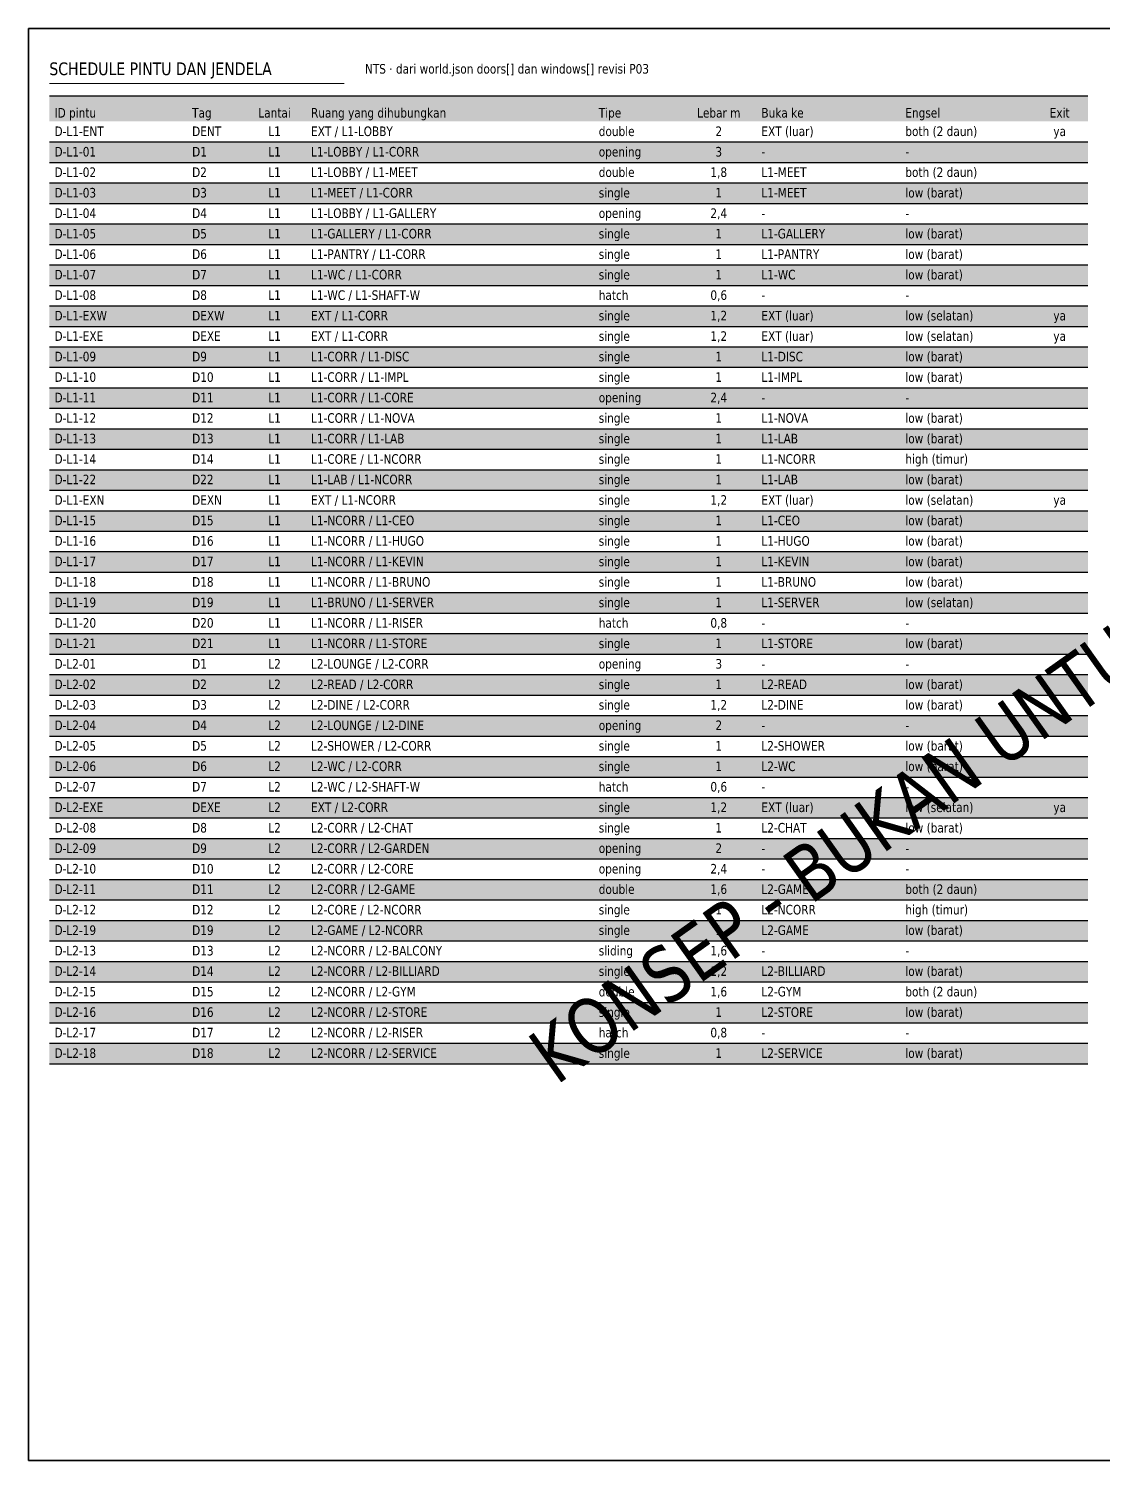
# Paper-space layout 'A-103-2' of a CAD drawing. Header units: millimetres. Extents: x 20 to 410, y 10 to 287.
# Drawn here: x 20 to 227.8, y 10 to 287 of the extents above; entities that cross this region are included whole.
import ezdxf
from ezdxf.enums import TextEntityAlignment as Align

# ---------------------------------------------------------------- set-up
doc = ezdxf.new("R2010")
doc.units = ezdxf.units.MM
for name, color, linetype, lineweight, true_color in [('A-ANNO-NOTE', 7, 'Continuous', 18, 0x22302a), ('A-ANNO-TTLB', 7, 'Continuous', 35, 0x1f4d3a), ('A-ANNO-WMRK', 7, 'Continuous', 13, 0xe8eeea)]:
    doc.layers.add(name, color=color, linetype=linetype, lineweight=lineweight, true_color=true_color)
doc.layers.add('A-ANNO-SCHD', color=7, linetype='Continuous')
doc.styles.add('KR-SANS', font='DejaVuSans.ttf', dxfattribs={"width": 0.8})

psp = doc.layouts.new('A-103-2')

# ---------------------------------------------------------------- hatches: boundary and pattern name
at = {"layer": 'A-ANNO-SCHD', "true_color": 0xdfe9e3}
h = psp.add_hatch(color=254, dxfattribs=at)
h.dxf.hatch_style = 1
h.paths.add_polyline_path([(24, 269.04), (224.81, 269.04), (224.81, 274), (24, 274)])
at = {"layer": 'A-ANNO-SCHD', "true_color": 0xf1f5f2}
h = psp.add_hatch(color=7, dxfattribs=at)
h.dxf.hatch_style = 1
h.paths.add_polyline_path([(24, 261.11), (224.81, 261.11), (224.81, 265.07), (24, 265.07)])
h = psp.add_hatch(color=7, dxfattribs=at)
h.dxf.hatch_style = 1
h.paths.add_polyline_path([(24, 253.18), (224.81, 253.18), (224.81, 257.15), (24, 257.15)])
h = psp.add_hatch(color=7, dxfattribs=at)
h.dxf.hatch_style = 1
h.paths.add_polyline_path([(24, 245.26), (224.81, 245.26), (224.81, 249.22), (24, 249.22)])
h = psp.add_hatch(color=7, dxfattribs=at)
h.dxf.hatch_style = 1
h.paths.add_polyline_path([(24, 237.33), (224.81, 237.33), (224.81, 241.29), (24, 241.29)])
h = psp.add_hatch(color=7, dxfattribs=at)
h.dxf.hatch_style = 1
h.paths.add_polyline_path([(24, 229.4), (224.81, 229.4), (224.81, 233.37), (24, 233.37)])
h = psp.add_hatch(color=7, dxfattribs=at)
h.dxf.hatch_style = 1
h.paths.add_polyline_path([(24, 221.48), (224.81, 221.48), (224.81, 225.44), (24, 225.44)])
h = psp.add_hatch(color=7, dxfattribs=at)
h.dxf.hatch_style = 1
h.paths.add_polyline_path([(24, 213.55), (224.81, 213.55), (224.81, 217.51), (24, 217.51)])
h = psp.add_hatch(color=7, dxfattribs=at)
h.dxf.hatch_style = 1
h.paths.add_polyline_path([(24, 205.62), (224.81, 205.62), (224.81, 209.59), (24, 209.59)])
h = psp.add_hatch(color=7, dxfattribs=at)
h.dxf.hatch_style = 1
h.paths.add_polyline_path([(24, 197.7), (224.81, 197.7), (224.81, 201.66), (24, 201.66)])
h = psp.add_hatch(color=7, dxfattribs=at)
h.dxf.hatch_style = 1
h.paths.add_polyline_path([(24, 189.77), (224.81, 189.77), (224.81, 193.73), (24, 193.73)])
h = psp.add_hatch(color=7, dxfattribs=at)
h.dxf.hatch_style = 1
h.paths.add_polyline_path([(24, 181.84), (224.81, 181.84), (224.81, 185.81), (24, 185.81)])
h = psp.add_hatch(color=7, dxfattribs=at)
h.dxf.hatch_style = 1
h.paths.add_polyline_path([(24, 173.92), (224.81, 173.92), (224.81, 177.88), (24, 177.88)])
h = psp.add_hatch(color=7, dxfattribs=at)
h.dxf.hatch_style = 1
h.paths.add_polyline_path([(24, 165.99), (224.81, 165.99), (224.81, 169.95), (24, 169.95)])
h = psp.add_hatch(color=7, dxfattribs=at)
h.dxf.hatch_style = 1
h.paths.add_polyline_path([(24, 158.06), (224.81, 158.06), (224.81, 162.03), (24, 162.03)])
h = psp.add_hatch(color=7, dxfattribs=at)
h.dxf.hatch_style = 1
h.paths.add_polyline_path([(24, 150.14), (224.81, 150.14), (224.81, 154.1), (24, 154.1)])
h = psp.add_hatch(color=7, dxfattribs=at)
h.dxf.hatch_style = 1
h.paths.add_polyline_path([(24, 142.21), (224.81, 142.21), (224.81, 146.17), (24, 146.17)])
h = psp.add_hatch(color=7, dxfattribs=at)
h.dxf.hatch_style = 1
h.paths.add_polyline_path([(24, 134.28), (224.81, 134.28), (224.81, 138.25), (24, 138.25)])
h = psp.add_hatch(color=7, dxfattribs=at)
h.dxf.hatch_style = 1
h.paths.add_polyline_path([(24, 126.36), (224.81, 126.36), (224.81, 130.32), (24, 130.32)])
h = psp.add_hatch(color=7, dxfattribs=at)
h.dxf.hatch_style = 1
h.paths.add_polyline_path([(24, 118.43), (224.81, 118.43), (224.81, 122.39), (24, 122.39)])
h = psp.add_hatch(color=7, dxfattribs=at)
h.dxf.hatch_style = 1
h.paths.add_polyline_path([(24, 110.5), (224.81, 110.5), (224.81, 114.47), (24, 114.47)])
h = psp.add_hatch(color=7, dxfattribs=at)
h.dxf.hatch_style = 1
h.paths.add_polyline_path([(24, 102.58), (224.81, 102.58), (224.81, 106.54), (24, 106.54)])
h = psp.add_hatch(color=7, dxfattribs=at)
h.dxf.hatch_style = 1
h.paths.add_polyline_path([(24, 94.65), (224.81, 94.65), (224.81, 98.61), (24, 98.61)])
h = psp.add_hatch(color=7, dxfattribs=at)
h.dxf.hatch_style = 1
h.paths.add_polyline_path([(24, 86.72), (224.81, 86.72), (224.81, 90.69), (24, 90.69)])

# ---------------------------------------------------------------- linework, layer by layer
at = {"layer": 'A-ANNO-NOTE', "color": 119, "true_color": 0x1f4d3a}
psp.add_lwpolyline([(24, 276.4), (81.03, 276.4)], dxfattribs=at)
at = {"layer": 'A-ANNO-SCHD', "color": 119, "true_color": 0x1f4d3a}
for points in [[(24, 274), (224.81, 274)], [(24, 86.72), (224.81, 86.72)]]:
    psp.add_lwpolyline(points, dxfattribs=at)
at = {"layer": 'A-ANNO-SCHD', "color": 254, "true_color": 0xc9d6cf}
for points in [[(24, 265.07), (224.81, 265.07)], [(24, 261.11), (224.81, 261.11)], [(24, 257.15), (224.81, 257.15)], [(24, 253.18), (224.81, 253.18)], [(24, 249.22), (224.81, 249.22)], [(24, 245.26), (224.81, 245.26)], [(24, 241.29), (224.81, 241.29)], [(24, 237.33), (224.81, 237.33)], [(24, 233.37), (224.81, 233.37)], [(24, 229.4), (224.81, 229.4)], [(24, 225.44), (224.81, 225.44)], [(24, 221.48), (224.81, 221.48)], [(24, 217.51), (224.81, 217.51)], [(24, 213.55), (224.81, 213.55)], [(24, 209.59), (224.81, 209.59)], [(24, 205.62), (224.81, 205.62)], [(24, 201.66), (224.81, 201.66)], [(24, 197.7), (224.81, 197.7)], [(24, 193.73), (224.81, 193.73)], [(24, 189.77), (224.81, 189.77)], [(24, 185.81), (224.81, 185.81)], [(24, 181.84), (224.81, 181.84)], [(24, 177.88), (224.81, 177.88)], [(24, 173.92), (224.81, 173.92)], [(24, 169.95), (224.81, 169.95)], [(24, 165.99), (224.81, 165.99)], [(24, 162.03), (224.81, 162.03)], [(24, 158.06), (224.81, 158.06)], [(24, 154.1), (224.81, 154.1)], [(24, 150.14), (224.81, 150.14)], [(24, 146.17), (224.81, 146.17)], [(24, 142.21), (224.81, 142.21)], [(24, 138.25), (224.81, 138.25)], [(24, 134.28), (224.81, 134.28)], [(24, 130.32), (224.81, 130.32)], [(24, 126.36), (224.81, 126.36)], [(24, 122.39), (224.81, 122.39)], [(24, 118.43), (224.81, 118.43)], [(24, 114.47), (224.81, 114.47)], [(24, 110.5), (224.81, 110.5)], [(24, 106.54), (224.81, 106.54)], [(24, 102.58), (224.81, 102.58)], [(24, 98.61), (224.81, 98.61)], [(24, 94.65), (224.81, 94.65)], [(24, 90.69), (224.81, 90.69)], [(24, 86.72), (224.81, 86.72)]]:
    psp.add_lwpolyline(points, dxfattribs=at)
at = {"layer": 'A-ANNO-TTLB', "color": 119, "true_color": 0x1f4d3a}
psp.add_lwpolyline([(20, 10), (410, 10), (410, 287), (20, 287)], close=True, dxfattribs=at)

# ---------------------------------------------------------------- texts
at = {"layer": 'A-ANNO-NOTE', "color": 119, "true_color": 0x1f4d3a, "style": 'KR-SANS', "width": 0.8}
psp.add_text('SCHEDULE PINTU DAN JENDELA', height=2.4694, dxfattribs=at).set_placement((24, 278))
at = {"layer": 'A-ANNO-NOTE', "color": 250, "true_color": 0x22302a, "style": 'KR-SANS', "width": 0.8}
psp.add_text('NTS · dari world.json doors[] dan windows[] revisi P03', height=1.8521, dxfattribs=at).set_placement((85.03, 278.3))
at = {"layer": 'A-ANNO-SCHD', "color": 119, "true_color": 0x1f4d3a, "style": 'KR-SANS', "width": 0.8}
for s, height, p in [('ID pintu', 1.852, (25, 269.79)), ('Tag', 1.852, (51.61, 269.79)), ('Ruang yang dihubungkan', 1.8521, (74.6, 269.79)), ('Tipe', 1.852, (130.24, 269.79)), ('Buka ke', 1.852, (161.69, 269.79)), ('Engsel', 1.852, (189.52, 269.79)), ('D-L1-ENT', 1.852, (25, 266.22)), ('D-L1-01', 1.852, (25, 262.26)), ('D-L1-02', 1.852, (25, 258.3)), ('D-L1-03', 1.852, (25, 254.33)), ('D-L1-04', 1.852, (25, 250.37)), ('D-L1-05', 1.852, (25, 246.41)), ('D-L1-06', 1.852, (25, 242.44)), ('D-L1-07', 1.852, (25, 238.48)), ('D-L1-08', 1.852, (25, 234.52)), ('D-L1-EXW', 1.852, (25, 230.55)), ('D-L1-EXE', 1.852, (25, 226.59)), ('D-L1-09', 1.852, (25, 222.63)), ('D-L1-10', 1.852, (25, 218.66)), ('D-L1-11', 1.852, (25, 214.7)), ('D-L1-12', 1.852, (25, 210.74)), ('D-L1-13', 1.852, (25, 206.77)), ('D-L1-14', 1.852, (25, 202.81)), ('D-L1-22', 1.852, (25, 198.85)), ('D-L1-EXN', 1.852, (25, 194.88)), ('D-L1-15', 1.852, (25, 190.92)), ('D-L1-16', 1.852, (25, 186.96)), ('D-L1-17', 1.852, (25, 182.99)), ('D-L1-18', 1.852, (25, 179.03)), ('D-L1-19', 1.852, (25, 175.07)), ('D-L1-20', 1.852, (25, 171.1)), ('D-L1-21', 1.852, (25, 167.14)), ('D-L2-01', 1.852, (25, 163.18)), ('D-L2-02', 1.852, (25, 159.21)), ('D-L2-03', 1.852, (25, 155.25)), ('D-L2-04', 1.852, (25, 151.29)), ('D-L2-05', 1.852, (25, 147.32)), ('D-L2-06', 1.852, (25, 143.36)), ('D-L2-07', 1.852, (25, 139.4)), ('D-L2-EXE', 1.852, (25, 135.43)), ('D-L2-08', 1.852, (25, 131.47)), ('D-L2-09', 1.852, (25, 127.51)), ('D-L2-10', 1.852, (25, 123.54)), ('D-L2-11', 1.852, (25, 119.58)), ('D-L2-12', 1.852, (25, 115.62)), ('D-L2-19', 1.852, (25, 111.65)), ('D-L2-13', 1.852, (25, 107.69)), ('D-L2-14', 1.852, (25, 103.73)), ('D-L2-15', 1.852, (25, 99.76)), ('D-L2-16', 1.852, (25, 95.8)), ('D-L2-17', 1.852, (25, 91.84)), ('D-L2-18', 1.852, (25, 87.87))]:
    psp.add_text(s, height=height, dxfattribs=at).set_placement(p)
for s, p in [('Lantai', (67.55, 269.79)), ('Lebar m', (153.44, 269.79)), ('Exit', (219.36, 269.79))]:
    psp.add_text(s, height=1.852, dxfattribs=at).set_placement(p, align=Align.CENTER)
at = {"layer": 'A-ANNO-SCHD', "color": 250, "true_color": 0x22302a, "style": 'KR-SANS', "width": 0.8}
for s, height, p in [('DENT', 1.852, (51.61, 266.22)), ('EXT / L1-LOBBY', 1.8521, (74.6, 266.22)), ('double', 1.852, (130.24, 266.22)), ('EXT (luar)', 1.852, (161.69, 266.22)), ('both (2 daun)', 1.8521, (189.52, 266.22)), ('D1', 1.852, (51.61, 262.26)), ('L1-LOBBY / L1-CORR', 1.8521, (74.6, 262.26)), ('opening', 1.852, (130.24, 262.26)), ('-', 1.85, (161.69, 262.26)), ('-', 1.85, (189.52, 262.26)), ('D2', 1.852, (51.61, 258.3)), ('L1-LOBBY / L1-MEET', 1.8521, (74.6, 258.3)), ('double', 1.852, (130.24, 258.3)), ('L1-MEET', 1.852, (161.69, 258.3)), ('both (2 daun)', 1.8521, (189.52, 258.3)), ('D3', 1.852, (51.61, 254.33)), ('L1-MEET / L1-CORR', 1.8521, (74.6, 254.33)), ('single', 1.852, (130.24, 254.33)), ('L1-MEET', 1.852, (161.69, 254.33)), ('low (barat)', 1.8521, (189.52, 254.33)), ('D4', 1.852, (51.61, 250.37)), ('L1-LOBBY / L1-GALLERY', 1.8521, (74.6, 250.37)), ('opening', 1.852, (130.24, 250.37)), ('-', 1.85, (161.69, 250.37)), ('-', 1.85, (189.52, 250.37)), ('D5', 1.852, (51.61, 246.41)), ('L1-GALLERY / L1-CORR', 1.8521, (74.6, 246.41)), ('single', 1.852, (130.24, 246.41)), ('L1-GALLERY', 1.852, (161.69, 246.41)), ('low (barat)', 1.8521, (189.52, 246.41)), ('D6', 1.852, (51.61, 242.44)), ('L1-PANTRY / L1-CORR', 1.8521, (74.6, 242.44)), ('single', 1.852, (130.24, 242.44)), ('L1-PANTRY', 1.852, (161.69, 242.44)), ('low (barat)', 1.8521, (189.52, 242.44)), ('D7', 1.852, (51.61, 238.48)), ('L1-WC / L1-CORR', 1.8521, (74.6, 238.48)), ('single', 1.852, (130.24, 238.48)), ('L1-WC', 1.852, (161.69, 238.48)), ('low (barat)', 1.8521, (189.52, 238.48)), ('D8', 1.852, (51.61, 234.52)), ('L1-WC / L1-SHAFT-W', 1.8521, (74.6, 234.52)), ('hatch', 1.852, (130.24, 234.52)), ('-', 1.85, (161.69, 234.52)), ('-', 1.85, (189.52, 234.52)), ('DEXW', 1.852, (51.61, 230.55)), ('EXT / L1-CORR', 1.8521, (74.6, 230.55)), ('single', 1.852, (130.24, 230.55)), ('EXT (luar)', 1.852, (161.69, 230.55)), ('low (selatan)', 1.8521, (189.52, 230.55)), ('DEXE', 1.852, (51.61, 226.59)), ('EXT / L1-CORR', 1.8521, (74.6, 226.59)), ('single', 1.852, (130.24, 226.59)), ('EXT (luar)', 1.852, (161.69, 226.59)), ('low (selatan)', 1.8521, (189.52, 226.59)), ('D9', 1.852, (51.61, 222.63)), ('L1-CORR / L1-DISC', 1.8521, (74.6, 222.63)), ('single', 1.852, (130.24, 222.63)), ('L1-DISC', 1.852, (161.69, 222.63)), ('low (barat)', 1.8521, (189.52, 222.63)), ('D10', 1.852, (51.61, 218.66)), ('L1-CORR / L1-IMPL', 1.8521, (74.6, 218.66)), ('single', 1.852, (130.24, 218.66)), ('L1-IMPL', 1.852, (161.69, 218.66)), ('low (barat)', 1.8521, (189.52, 218.66)), ('D11', 1.852, (51.61, 214.7)), ('L1-CORR / L1-CORE', 1.8521, (74.6, 214.7)), ('opening', 1.852, (130.24, 214.7)), ('-', 1.85, (161.69, 214.7)), ('-', 1.85, (189.52, 214.7)), ('D12', 1.852, (51.61, 210.74)), ('L1-CORR / L1-NOVA', 1.8521, (74.6, 210.74)), ('single', 1.852, (130.24, 210.74)), ('L1-NOVA', 1.852, (161.69, 210.74)), ('low (barat)', 1.8521, (189.52, 210.74)), ('D13', 1.852, (51.61, 206.77)), ('L1-CORR / L1-LAB', 1.8521, (74.6, 206.77)), ('single', 1.852, (130.24, 206.77)), ('L1-LAB', 1.852, (161.69, 206.77)), ('low (barat)', 1.8521, (189.52, 206.77)), ('D14', 1.852, (51.61, 202.81)), ('L1-CORE / L1-NCORR', 1.8521, (74.6, 202.81)), ('single', 1.852, (130.24, 202.81)), ('L1-NCORR', 1.852, (161.69, 202.81)), ('high (timur)', 1.8521, (189.52, 202.81)), ('D22', 1.852, (51.61, 198.85)), ('L1-LAB / L1-NCORR', 1.8521, (74.6, 198.85)), ('single', 1.852, (130.24, 198.85)), ('L1-LAB', 1.852, (161.69, 198.85)), ('low (barat)', 1.8521, (189.52, 198.85)), ('DEXN', 1.852, (51.61, 194.88)), ('EXT / L1-NCORR', 1.8521, (74.6, 194.88)), ('single', 1.852, (130.24, 194.88)), ('EXT (luar)', 1.852, (161.69, 194.88)), ('low (selatan)', 1.8521, (189.52, 194.88)), ('D15', 1.852, (51.61, 190.92)), ('L1-NCORR / L1-CEO', 1.8521, (74.6, 190.92)), ('single', 1.852, (130.24, 190.92)), ('L1-CEO', 1.852, (161.69, 190.92)), ('low (barat)', 1.8521, (189.52, 190.92)), ('D16', 1.852, (51.61, 186.96)), ('L1-NCORR / L1-HUGO', 1.8521, (74.6, 186.96)), ('single', 1.852, (130.24, 186.96)), ('L1-HUGO', 1.852, (161.69, 186.96)), ('low (barat)', 1.8521, (189.52, 186.96)), ('D17', 1.852, (51.61, 182.99)), ('L1-NCORR / L1-KEVIN', 1.8521, (74.6, 182.99)), ('single', 1.852, (130.24, 182.99)), ('L1-KEVIN', 1.852, (161.69, 182.99)), ('low (barat)', 1.8521, (189.52, 182.99)), ('D18', 1.852, (51.61, 179.03)), ('L1-NCORR / L1-BRUNO', 1.8521, (74.6, 179.03)), ('single', 1.852, (130.24, 179.03)), ('L1-BRUNO', 1.852, (161.69, 179.03)), ('low (barat)', 1.8521, (189.52, 179.03)), ('D19', 1.852, (51.61, 175.07)), ('L1-BRUNO / L1-SERVER', 1.8521, (74.6, 175.07)), ('single', 1.852, (130.24, 175.07)), ('L1-SERVER', 1.852, (161.69, 175.07)), ('low (selatan)', 1.8521, (189.52, 175.07)), ('D20', 1.852, (51.61, 171.1)), ('L1-NCORR / L1-RISER', 1.8521, (74.6, 171.1)), ('hatch', 1.852, (130.24, 171.1)), ('-', 1.85, (161.69, 171.1)), ('-', 1.85, (189.52, 171.1)), ('D21', 1.852, (51.61, 167.14)), ('L1-NCORR / L1-STORE', 1.8521, (74.6, 167.14)), ('single', 1.852, (130.24, 167.14)), ('L1-STORE', 1.852, (161.69, 167.14)), ('low (barat)', 1.8521, (189.52, 167.14)), ('D1', 1.852, (51.61, 163.18)), ('L2-LOUNGE / L2-CORR', 1.8521, (74.6, 163.18)), ('opening', 1.852, (130.24, 163.18)), ('-', 1.85, (161.69, 163.18)), ('-', 1.85, (189.52, 163.18)), ('D2', 1.852, (51.61, 159.21)), ('L2-READ / L2-CORR', 1.8521, (74.6, 159.21)), ('single', 1.852, (130.24, 159.21)), ('L2-READ', 1.852, (161.69, 159.21)), ('low (barat)', 1.8521, (189.52, 159.21)), ('D3', 1.852, (51.61, 155.25)), ('L2-DINE / L2-CORR', 1.8521, (74.6, 155.25)), ('single', 1.852, (130.24, 155.25)), ('L2-DINE', 1.852, (161.69, 155.25)), ('low (barat)', 1.8521, (189.52, 155.25)), ('D4', 1.852, (51.61, 151.29)), ('L2-LOUNGE / L2-DINE', 1.8521, (74.6, 151.29)), ('opening', 1.852, (130.24, 151.29)), ('-', 1.85, (161.69, 151.29)), ('-', 1.85, (189.52, 151.29)), ('D5', 1.852, (51.61, 147.32)), ('L2-SHOWER / L2-CORR', 1.8521, (74.6, 147.32)), ('single', 1.852, (130.24, 147.32)), ('L2-SHOWER', 1.852, (161.69, 147.32)), ('low (barat)', 1.8521, (189.52, 147.32)), ('D6', 1.852, (51.61, 143.36)), ('L2-WC / L2-CORR', 1.8521, (74.6, 143.36)), ('single', 1.852, (130.24, 143.36)), ('L2-WC', 1.852, (161.69, 143.36)), ('low (barat)', 1.8521, (189.52, 143.36)), ('L2-WC / L2-SHAFT-W', 1.8521, (74.6, 139.4)), ('hatch', 1.852, (130.24, 139.4)), ('D7', 1.852, (51.61, 139.4)), ('-', 1.85, (161.69, 139.4)), ('-', 1.85, (189.52, 139.4)), ('DEXE', 1.852, (51.61, 135.43)), ('EXT / L2-CORR', 1.8521, (74.6, 135.43)), ('single', 1.852, (130.24, 135.43)), ('EXT (luar)', 1.852, (161.69, 135.43)), ('low (selatan)', 1.8521, (189.52, 135.43)), ('D8', 1.852, (51.61, 131.47)), ('L2-CORR / L2-CHAT', 1.8521, (74.6, 131.47)), ('single', 1.852, (130.24, 131.47)), ('L2-CHAT', 1.852, (161.69, 131.47)), ('low (barat)', 1.8521, (189.52, 131.47)), ('D9', 1.852, (51.61, 127.51)), ('L2-CORR / L2-GARDEN', 1.8521, (74.6, 127.51)), ('opening', 1.852, (130.24, 127.51)), ('-', 1.85, (161.69, 127.51)), ('-', 1.85, (189.52, 127.51)), ('D10', 1.852, (51.61, 123.54)), ('L2-CORR / L2-CORE', 1.8521, (74.6, 123.54)), ('opening', 1.852, (130.24, 123.54)), ('-', 1.85, (161.69, 123.54)), ('-', 1.85, (189.52, 123.54)), ('D11', 1.852, (51.61, 119.58)), ('L2-CORR / L2-GAME', 1.8521, (74.6, 119.58)), ('double', 1.852, (130.24, 119.58)), ('L2-GAME', 1.852, (161.69, 119.58)), ('both (2 daun)', 1.8521, (189.52, 119.58)), ('D12', 1.852, (51.61, 115.62)), ('L2-CORE / L2-NCORR', 1.8521, (74.6, 115.62)), ('single', 1.852, (130.24, 115.62)), ('L2-NCORR', 1.852, (161.69, 115.62)), ('high (timur)', 1.8521, (189.52, 115.62)), ('single', 1.852, (130.24, 111.65)), ('low (barat)', 1.8521, (189.52, 111.65)), ('D19', 1.852, (51.61, 111.65)), ('L2-GAME / L2-NCORR', 1.8521, (74.6, 111.65)), ('L2-GAME', 1.852, (161.69, 111.65)), ('D13', 1.852, (51.61, 107.69)), ('L2-NCORR / L2-BALCONY', 1.8521, (74.6, 107.69)), ('sliding', 1.852, (130.24, 107.69)), ('-', 1.85, (161.69, 107.69)), ('-', 1.85, (189.52, 107.69)), ('D14', 1.852, (51.61, 103.73)), ('L2-NCORR / L2-BILLIARD', 1.8521, (74.6, 103.73)), ('single', 1.852, (130.24, 103.73)), ('L2-BILLIARD', 1.8521, (161.69, 103.73)), ('low (barat)', 1.8521, (189.52, 103.73)), ('D15', 1.852, (51.61, 99.76)), ('L2-NCORR / L2-GYM', 1.8521, (74.6, 99.76)), ('double', 1.852, (130.24, 99.76)), ('L2-GYM', 1.852, (161.69, 99.76)), ('both (2 daun)', 1.8521, (189.52, 99.76)), ('D16', 1.852, (51.61, 95.8)), ('L2-NCORR / L2-STORE', 1.8521, (74.6, 95.8)), ('single', 1.852, (130.24, 95.8)), ('L2-STORE', 1.852, (161.69, 95.8)), ('low (barat)', 1.8521, (189.52, 95.8)), ('D17', 1.852, (51.61, 91.84)), ('L2-NCORR / L2-RISER', 1.8521, (74.6, 91.84)), ('hatch', 1.852, (130.24, 91.84)), ('-', 1.85, (161.69, 91.84)), ('-', 1.85, (189.52, 91.84)), ('D18', 1.852, (51.61, 87.87)), ('L2-NCORR / L2-SERVICE', 1.8521, (74.6, 87.87)), ('single', 1.852, (130.24, 87.87)), ('L2-SERVICE', 1.852, (161.69, 87.87)), ('low (barat)', 1.8521, (189.52, 87.87))]:
    psp.add_text(s, height=height, dxfattribs=at).set_placement(p)
for s, height, p in [('L1', 1.852, (67.55, 266.22)), ('2', 1.85, (153.44, 266.22)), ('ya', 1.852, (219.36, 266.22)), ('L1', 1.852, (67.55, 262.26)), ('3', 1.85, (153.44, 262.26)), ('L1', 1.852, (67.55, 258.3)), ('1,8', 1.852, (153.44, 258.3)), ('L1', 1.852, (67.55, 254.33)), ('1', 1.85, (153.44, 254.33)), ('L1', 1.852, (67.55, 250.37)), ('2,4', 1.852, (153.44, 250.37)), ('L1', 1.852, (67.55, 246.41)), ('1', 1.85, (153.44, 246.41)), ('L1', 1.852, (67.55, 242.44)), ('1', 1.85, (153.44, 242.44)), ('L1', 1.852, (67.55, 238.48)), ('1', 1.85, (153.44, 238.48)), ('L1', 1.852, (67.55, 234.52)), ('0,6', 1.852, (153.44, 234.52)), ('L1', 1.852, (67.55, 230.55)), ('1,2', 1.852, (153.44, 230.55)), ('ya', 1.852, (219.36, 230.55)), ('L1', 1.852, (67.55, 226.59)), ('1,2', 1.852, (153.44, 226.59)), ('ya', 1.852, (219.36, 226.59)), ('L1', 1.852, (67.55, 222.63)), ('1', 1.85, (153.44, 222.63)), ('L1', 1.852, (67.55, 218.66)), ('1', 1.85, (153.44, 218.66)), ('L1', 1.852, (67.55, 214.7)), ('2,4', 1.852, (153.44, 214.7)), ('L1', 1.852, (67.55, 210.74)), ('1', 1.85, (153.44, 210.74)), ('L1', 1.852, (67.55, 206.77)), ('1', 1.85, (153.44, 206.77)), ('L1', 1.852, (67.55, 202.81)), ('1', 1.85, (153.44, 202.81)), ('L1', 1.852, (67.55, 198.85)), ('1', 1.85, (153.44, 198.85)), ('L1', 1.852, (67.55, 194.88)), ('1,2', 1.852, (153.44, 194.88)), ('ya', 1.852, (219.36, 194.88)), ('L1', 1.852, (67.55, 190.92)), ('1', 1.85, (153.44, 190.92)), ('L1', 1.852, (67.55, 186.96)), ('1', 1.85, (153.44, 186.96)), ('L1', 1.852, (67.55, 182.99)), ('1', 1.85, (153.44, 182.99)), ('L1', 1.852, (67.55, 179.03)), ('1', 1.85, (153.44, 179.03)), ('L1', 1.852, (67.55, 175.07)), ('1', 1.85, (153.44, 175.07)), ('L1', 1.852, (67.55, 171.1)), ('0,8', 1.852, (153.44, 171.1)), ('L1', 1.852, (67.55, 167.14)), ('1', 1.85, (153.44, 167.14)), ('L2', 1.852, (67.55, 163.18)), ('3', 1.85, (153.44, 163.18)), ('L2', 1.852, (67.55, 159.21)), ('1', 1.85, (153.44, 159.21)), ('L2', 1.852, (67.55, 155.25)), ('1,2', 1.852, (153.44, 155.25)), ('L2', 1.852, (67.55, 151.29)), ('2', 1.85, (153.44, 151.29)), ('L2', 1.852, (67.55, 147.32)), ('1', 1.85, (153.44, 147.32)), ('L2', 1.852, (67.55, 143.36)), ('1', 1.85, (153.44, 143.36)), ('L2', 1.852, (67.55, 139.4)), ('0,6', 1.852, (153.44, 139.4)), ('L2', 1.852, (67.55, 135.43)), ('1,2', 1.852, (153.44, 135.43)), ('ya', 1.852, (219.36, 135.43)), ('L2', 1.852, (67.55, 131.47)), ('1', 1.85, (153.44, 131.47)), ('L2', 1.852, (67.55, 127.51)), ('2', 1.85, (153.44, 127.51)), ('L2', 1.852, (67.55, 123.54)), ('2,4', 1.852, (153.44, 123.54)), ('L2', 1.852, (67.55, 119.58)), ('1,6', 1.852, (153.44, 119.58)), ('L2', 1.852, (67.55, 115.62)), ('1', 1.85, (153.44, 115.62)), ('L2', 1.852, (67.55, 111.65)), ('1', 1.85, (153.44, 111.65)), ('L2', 1.852, (67.55, 107.69)), ('1,6', 1.852, (153.44, 107.69)), ('L2', 1.852, (67.55, 103.73)), ('1,2', 1.852, (153.44, 103.73)), ('L2', 1.852, (67.55, 99.76)), ('1,6', 1.852, (153.44, 99.76)), ('L2', 1.852, (67.55, 95.8)), ('1', 1.85, (153.44, 95.8)), ('L2', 1.852, (67.55, 91.84)), ('0,8', 1.852, (153.44, 91.84)), ('L2', 1.852, (67.55, 87.87)), ('1', 1.85, (153.44, 87.87))]:
    psp.add_text(s, height=height, dxfattribs=at).set_placement(p, align=Align.CENTER)
at = {"layer": 'A-ANNO-WMRK', "color": 254, "true_color": 0xdde4e1, "style": 'KR-SANS', "width": 0.8}
psp.add_text('KONSEP - BUKAN UNTUK KONSTRUKSI', height=10.8656, rotation=35.3845, dxfattribs=at).set_placement((215, 148.5), align=Align.CENTER)

doc.saveas('drawing.dxf')
